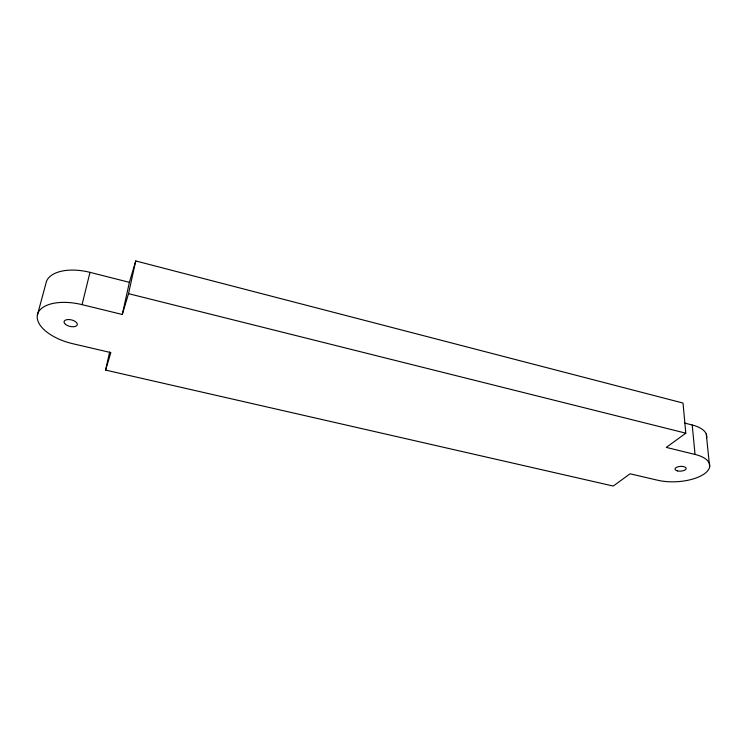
<?xml version="1.0" encoding="UTF-8"?>
<svg xmlns="http://www.w3.org/2000/svg" width="747" height="747" viewBox="0 0 747 747"><rect width="100%" height="100%" fill="white"/><g stroke="black" fill="none" stroke-linecap="round" stroke-linejoin="round"><path stroke-width="1.12" d="M105.598 370.092L110.845 352.593L72.786 343.713A40.655 20.076 13.5 0 1 37.471 314.636A40.655 20.076 13.5 0 1 82.058 304.645L122.284 314.478L129.399 282.347L135.739 260.946L683.019 403.053L685.802 433.176L666.277 447.406L695.046 454.437A33.671 14.436 -3.3 0 1 704.15 473.971A33.671 14.436 -3.3 0 1 657.771 480.256L630.066 473.794L613.25 486.054L105.598 370.092L109.632 352.033M122.284 314.478L128.531 293.655L135.739 260.946M82.058 304.645L89.985 272.356L129.399 282.347M37.35 315.215L45.941 283.337A39.927 20.655 14.1 0 1 89.985 272.356M128.531 293.655L685.802 433.176M684.588 423.063L692.217 424.996A33.157 14.931 -3.7 0 1 706.653 437.947M706.27 434.035L709.65 466.996M692.217 424.996L695.046 454.437M65.465 324.338A6.798 3.352 13.6 0 0 76.866 325.533A6.798 3.352 13.6 0 0 69.714 319.595A6.798 3.352 13.6 0 0 65.465 324.338M677.473 470.899A5.603 2.39 -3.4 0 0 686.194 468.668A5.603 2.39 -3.4 0 0 678.164 466.726A5.603 2.39 -3.4 0 0 677.473 470.899"/></g></svg>
